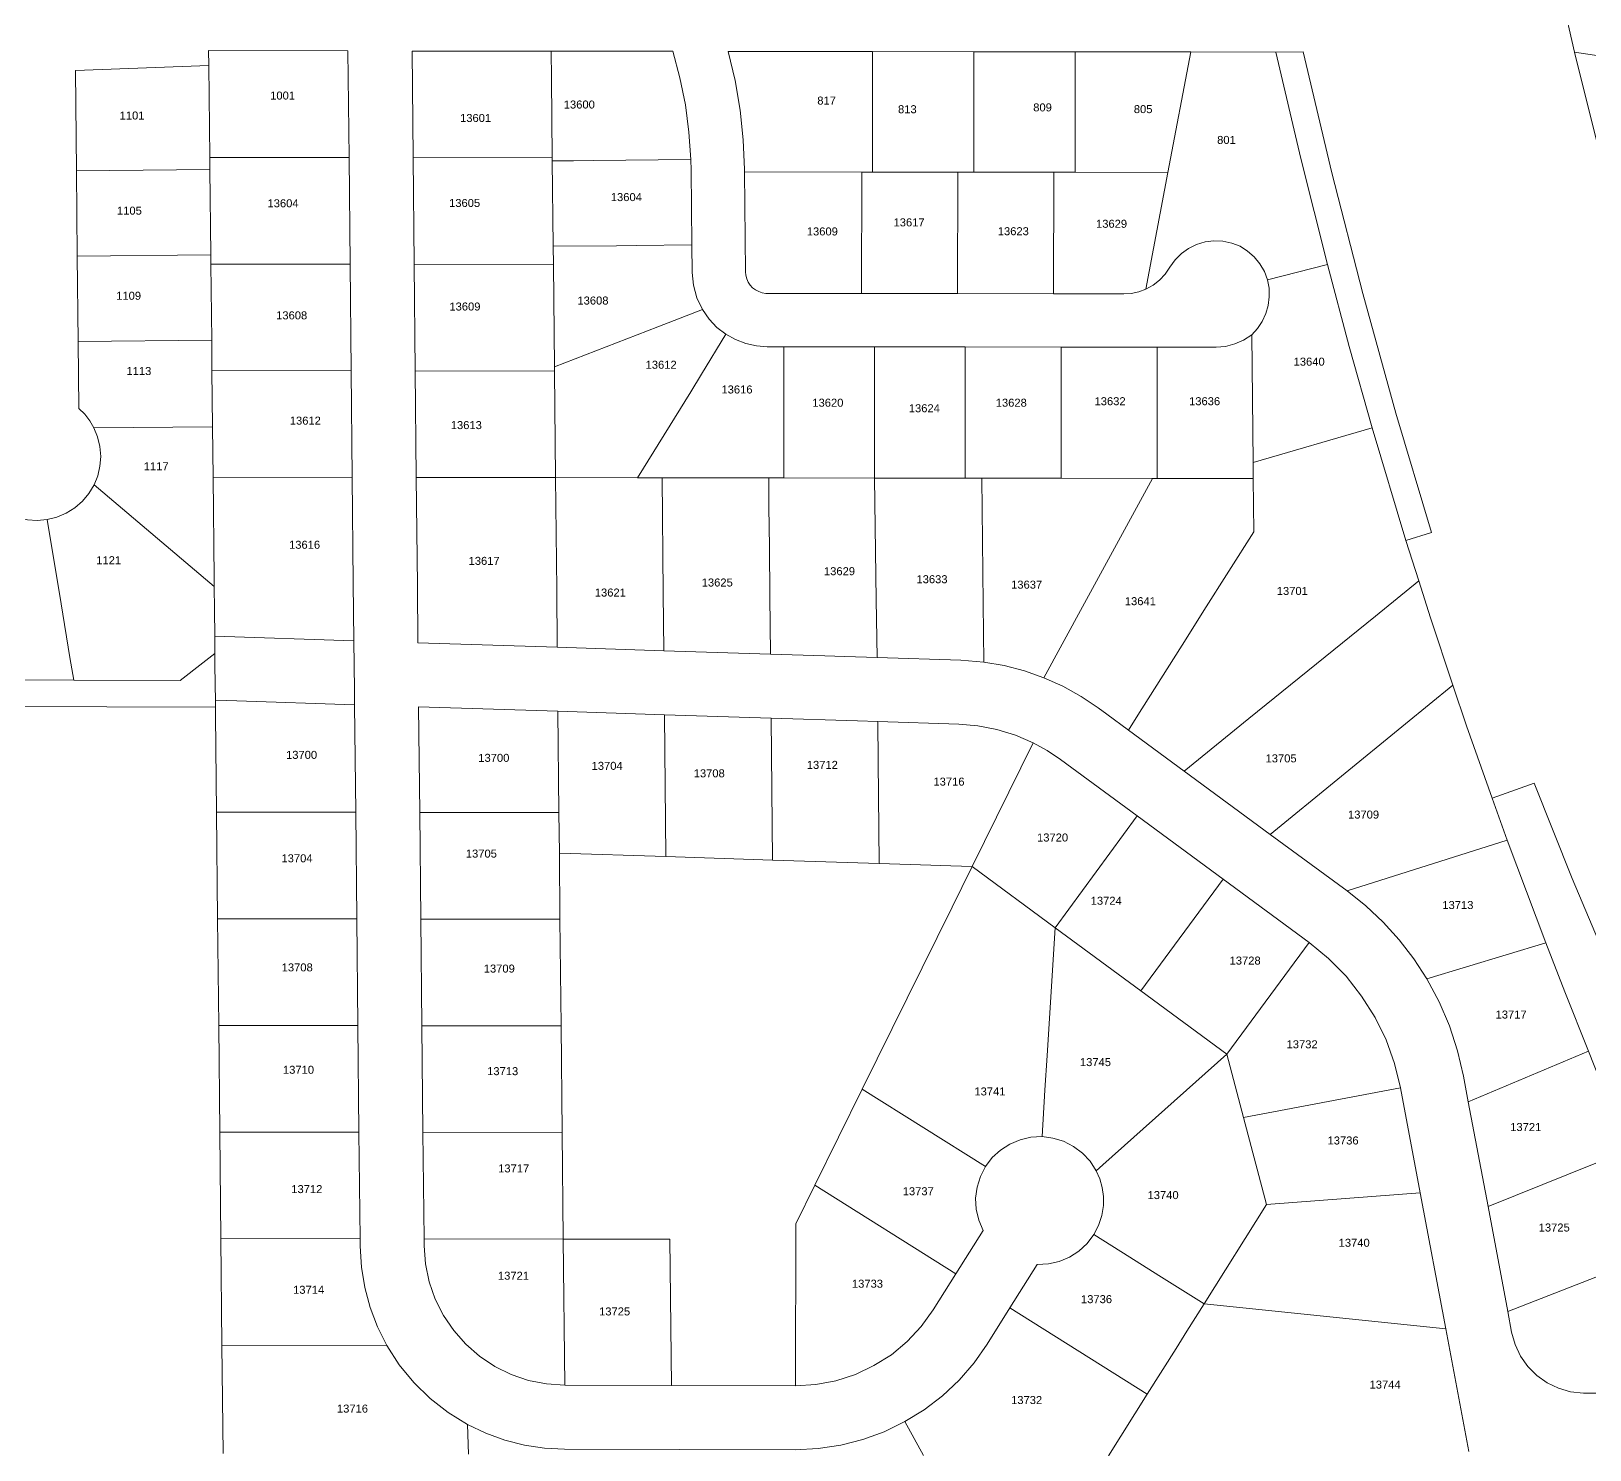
# Model space of a CAD drawing. Header units: feet. Extents: x 865220 to 5618803, y -2240498 to 1935234.
# Drawn here: x 2808143 to 2809603, y 968188 to 969518 of the extents above; entities that cross this region are included whole.
import ezdxf
from ezdxf.enums import TextEntityAlignment as Align

# ---------------------------------------------------------------- set-up
doc = ezdxf.new("R2010")
doc.units = ezdxf.units.FT
doc.header["$LTSCALE"] = 0.015
doc.header["$MEASUREMENT"] = 0
doc.layers.add('Dakota County Addresses', color=7, linetype='Continuous')
doc.layers.add('Dakota County Parcels', color=7, linetype='Continuous')
doc.styles.add('Dimensions 100', font='arial.ttf')

# ---------------------------------------------------------------- blocks, each defined once
blk = doc.blocks.new('ACMAP_ANN_TEMPLATE_Dakota County Addresses')
at = {"layer": 'Dakota County Addresses', "style": 'Dimensions 100'}
blk.add_attdef('DakotaCountyAddress', text='', height=50, dxfattribs=at).set_placement((0, 0), align=Align.CENTER)

msp = doc.modelspace()

# ---------------------------------------------------------------- linework, layer by layer
at = {"layer": 'Dakota County Parcels', "lineweight": 5}
for p, q in [((2809589.1, 969498.6), (2809573, 969569.3)), ((2808309, 969486.2), (2808308.8, 969500)), ((2808308.8, 969500), (2808439.5, 969499.7)), ((2808440.5, 969399.7), (2808439.5, 969499.7)), ((2808500.5, 969399.7), (2808499.5, 969499.6)), ((2808630, 969499.5), (2808743.9, 969499.4)), ((2808795.9, 969499.3), (2808931.2, 969499.1)), ((2808931.1, 969386.1), (2808931.2, 969499.1)), ((2808931.2, 969499.1), (2809026.2, 969499)), ((2809026.1, 969386), (2809026.2, 969499)), ((2809026.2, 969499), (2809121.2, 969498.9)), ((2809121, 969385.9), (2809121.2, 969498.9)), ((2809121.2, 969498.9), (2809229.4, 969498.8)), ((2809208, 969385.8), (2809229.4, 969498.8)), ((2809229.4, 969498.8), (2809309.3, 969498.7)), ((2809309.3, 969498.7), (2809334.9, 969498.9)), ((2809589.1, 969498.6), (2809626.6, 969492.8)), ((2808184, 969481.4), (2808309, 969486.2)), ((2808185, 969387.2), (2808184, 969481.4)), ((2808310, 969399.9), (2808309, 969486.2)), ((2808310, 969399.9), (2808440.5, 969399.7)), ((2808310.1, 969388.5), (2808310, 969399.9)), ((2808441.5, 969299.8), (2808440.5, 969399.7)), ((2808500.5, 969399.7), (2808631, 969399.5)), ((2808501.5, 969299.7), (2808500.5, 969399.7)), ((2808631, 969396.5), (2808631, 969399.5)), ((2808185, 969387.2), (2808310.1, 969388.5)), ((2808185.8, 969307.2), (2808185, 969387.2)), ((2808310.9, 969308.5), (2808310.1, 969388.5)), ((2808631.8, 969316.5), (2808631, 969396.5)), ((2808761.1, 969387.9), (2808760.8, 969397.8)), ((2808761.8, 969317.8), (2808761.1, 969387.9)), ((2808811.1, 969386.3), (2808811.1, 969388.4)), ((2808812, 969292.7), (2808811.1, 969386.3)), ((2808811.1, 969386.3), (2808921.1, 969386.1)), ((2808920.9, 969272.2), (2808921.1, 969386.1)), ((2808921.1, 969386.1), (2808931.1, 969386.1)), ((2808931.1, 969386.1), (2809011.1, 969386)), ((2809010.9, 969272.1), (2809011.1, 969386)), ((2809011.1, 969386), (2809026.1, 969386)), ((2809026.1, 969386), (2809101.1, 969385.9)), ((2809100.9, 969272), (2809101.1, 969385.9)), ((2809101.1, 969385.9), (2809121, 969385.9)), ((2809121, 969385.9), (2809208, 969385.8)), ((2809187.4, 969276.4), (2809208, 969385.8)), ((2808632, 969299.5), (2808631.8, 969316.5)), ((2808762, 969292.1), (2808761.8, 969317.8)), ((2808185.8, 969307.2), (2808310.9, 969308.5)), ((2808186.6, 969227.2), (2808185.8, 969307.2)), ((2808311, 969299.9), (2808310.9, 969308.5)), ((2808311.8, 969228.5), (2808311, 969299.9)), ((2808311, 969299.9), (2808441.5, 969299.8)), ((2808442.5, 969199.8), (2808441.5, 969299.8)), ((2808501.5, 969299.7), (2808632, 969299.5)), ((2808502.5, 969199.7), (2808501.5, 969299.7)), ((2808633, 969203.5), (2808632, 969299.5)), ((2809301.4, 969285), (2809357.5, 969299.4)), ((2808831, 969272.4), (2808920.9, 969272.2)), ((2808920.9, 969272.2), (2809010.9, 969272.1)), ((2809010.9, 969272.1), (2809100.9, 969272)), ((2809100.9, 969272), (2809166.6, 969271.9)), ((2808186.6, 969227.2), (2808311.8, 969228.5)), ((2808187.2, 969164.5), (2808186.6, 969227.2)), ((2808312, 969199.9), (2808311.8, 969228.5)), ((2809287.8, 969113.8), (2809286.6, 969233.5)), ((2808832.5, 969222.3), (2808848.1, 969222.3)), ((2808848, 969099.3), (2808848.1, 969222.3)), ((2808848.1, 969222.3), (2808933.1, 969222.2)), ((2808933, 969099.2), (2808933.1, 969222.2)), ((2808933.1, 969222.2), (2809018.1, 969222.1)), ((2809018, 969099.1), (2809018.1, 969222.1)), ((2809018.1, 969222.1), (2809108.1, 969222)), ((2809108, 969099), (2809108.1, 969222)), ((2809108.1, 969222), (2809198.1, 969221.9)), ((2809198, 969098.9), (2809198.1, 969221.9)), ((2809198.1, 969221.9), (2809253.1, 969221.8)), ((2808312.6, 969147.3), (2808312, 969199.9)), ((2808312, 969199.9), (2808442.5, 969199.8)), ((2808443.5, 969099.8), (2808442.5, 969199.8)), ((2808503.5, 969099.7), (2808502.5, 969199.7)), ((2808502.5, 969199.7), (2808633, 969199.5)), ((2808633, 969199.5), (2808633, 969203.5)), ((2808634, 969099.6), (2808633, 969199.5)), ((2808201.4, 969146.2), (2808312.6, 969147.3)), ((2808313.1, 969099.9), (2808312.6, 969147.3)), ((2809287.8, 969113.8), (2809399.5, 969146.4)), ((2809399.5, 969146.4), (2809431.1, 969040.8)), ((2809288, 969098.8), (2809287.8, 969113.8)), ((2808201.5, 969092.8), (2808314.1, 968997.6)), ((2808313.1, 969099.9), (2808443.5, 969099.8)), ((2808503.5, 969099.7), (2808634, 969099.6)), ((2808634, 969099.6), (2808711, 969099.5)), ((2808711, 969099.5), (2808733.9, 969099.4)), ((2808833.8, 969099.3), (2808848, 969099.3)), ((2808848, 969099.3), (2808933, 969099.2)), ((2808933, 969099.2), (2809018, 969099.1)), ((2809018, 969099.1), (2809033.6, 969099.1)), ((2809033.6, 969099.1), (2809108, 969099)), ((2809108, 969099), (2809193.6, 969098.9)), ((2809193.6, 969098.9), (2809198, 969098.9)), ((2809198, 969098.9), (2809288, 969098.8)), ((2809288.5, 969048.8), (2809288, 969098.8)), ((2809431.1, 969040.8), (2809455, 969048.2)), ((2809431.1, 969040.8), (2809443.1, 969002.7)), ((2808314.6, 968951), (2808445.1, 968946.7)), ((2808314.7, 968934.6), (2808314.6, 968951)), ((2808505.1, 968944.8), (2808635.6, 968940.6)), ((2808635.6, 968940.6), (2808735.6, 968937.3)), ((2808735.6, 968937.3), (2808835.5, 968934.1)), ((2808935.4, 968930.9), (2809013.9, 968928.3)), ((2809035.4, 968926.6), (2809013.9, 968928.3)), ((2808074.8, 968910), (2808182.4, 968909.7)), ((2808182.4, 968909.7), (2808282.3, 968909.5)), ((2808315.2, 968884.3), (2808315.2, 968890.9)), ((2808014.9, 968885.1), (2808315.2, 968884.3)), ((2808446.7, 968785.8), (2808445.7, 968886.7)), ((2808505.7, 968884.8), (2808636.3, 968880.5)), ((2808506.7, 968785.7), (2808505.7, 968884.8)), ((2808636.3, 968880.5), (2808736.2, 968877.3)), ((2808637.2, 968785.5), (2808636.3, 968880.5)), ((2808737.5, 968744.2), (2808736.2, 968877.3)), ((2808736.2, 968877.3), (2808836.1, 968874)), ((2808837.5, 968740.9), (2808836.1, 968874)), ((2808936, 968870.8), (2809012, 968868.4)), ((2809171, 968862.9), (2809223.3, 968824.4)), ((2809024.4, 968734.9), (2809081.7, 968850.9)), ((2809107.3, 968835.4), (2809179.3, 968782.4)), ((2809223.3, 968824.4), (2809303.9, 968765.1)), ((2809511.8, 968799), (2809551.3, 968813.2)), ((2808317.3, 968685.9), (2808316.2, 968785.9)), ((2808316.2, 968785.9), (2808446.7, 968785.8)), ((2808447.7, 968685.8), (2808446.7, 968785.8)), ((2808507.7, 968685.7), (2808506.7, 968785.7)), ((2808506.7, 968785.7), (2808637.2, 968785.5)), ((2808637.6, 968747.4), (2808637.2, 968785.5)), ((2809511.8, 968799), (2809526, 968759.5)), ((2809102.2, 968677.6), (2809179.3, 968782.4)), ((2809179.3, 968782.4), (2809259.8, 968723.1)), ((2809303.9, 968765.1), (2809375.9, 968712.1)), ((2809375.9, 968712.1), (2809526, 968759.5)), ((2809526, 968759.5), (2809562.2, 968663.3)), ((2808638.2, 968685.6), (2808637.6, 968747.4)), ((2808637.6, 968747.4), (2808737.5, 968744.2)), ((2808737.5, 968744.2), (2808837.5, 968740.9)), ((2808837.5, 968740.9), (2808937.4, 968737.7)), ((2809024.4, 968734.9), (2809102.2, 968677.6)), ((2809182.7, 968618.4), (2809259.8, 968723.1)), ((2809259.8, 968723.1), (2809340.3, 968663.8)), ((2808318.3, 968586), (2808317.3, 968685.9)), ((2808317.3, 968685.9), (2808447.7, 968685.8)), ((2808448.8, 968585.8), (2808447.7, 968685.8)), ((2808508.8, 968585.7), (2808507.7, 968685.7)), ((2808507.7, 968685.7), (2808638.2, 968685.6)), ((2808639.3, 968585.6), (2808638.2, 968685.6)), ((2809102.2, 968677.6), (2809182.7, 968618.4)), ((2809263.3, 968559.1), (2809340.3, 968663.8)), ((2809450.7, 968629.6), (2809562.2, 968663.3)), ((2809562.2, 968663.3), (2809580.1, 968617.5)), ((2809182.7, 968618.4), (2809263.3, 968559.1)), ((2809580.1, 968617.5), (2809602.1, 968561.7)), ((2808318.3, 968586), (2808448.8, 968585.8)), ((2808319.3, 968486), (2808318.3, 968586)), ((2808449.8, 968485.8), (2808448.8, 968585.8)), ((2808508.8, 968585.7), (2808639.3, 968585.6)), ((2808509.8, 968485.8), (2808508.8, 968585.7)), ((2808640.3, 968485.6), (2808639.3, 968585.6)), ((2809263.3, 968559.1), (2809278.9, 968499.6)), ((2809489.6, 968514.3), (2809602.1, 968561.7)), ((2809602.1, 968561.7), (2809638.9, 968468.7)), ((2809485.1, 968538.4), (2809489.6, 968514.3)), ((2808877, 968436.1), (2808921.5, 968526.2)), ((2808921.5, 968526.2), (2809037, 968453.6)), ((2809278.9, 968499.6), (2809426.1, 968527.3)), ((2809426.1, 968527.3), (2809444.6, 968429)), ((2809489.6, 968514.3), (2809508.1, 968416.1)), ((2809278.9, 968499.6), (2809300.4, 968418)), ((2808319.3, 968486), (2808449.8, 968485.8)), ((2808320.3, 968386), (2808319.3, 968486)), ((2808450.8, 968385.8), (2808449.8, 968485.8)), ((2808510.8, 968385.8), (2808509.8, 968485.8)), ((2808509.8, 968485.8), (2808640.3, 968485.6)), ((2808641.3, 968385.6), (2808640.3, 968485.6)), ((2809508.1, 968416.1), (2809638.9, 968468.7)), ((2808859.2, 968400), (2808877, 968436.1)), ((2808877, 968436.1), (2809009.2, 968353)), ((2809300.4, 968418), (2809444.6, 968429)), ((2809444.6, 968429), (2809468.6, 968301.3)), ((2809241.9, 968324.8), (2809300.4, 968418)), ((2809508.1, 968416.1), (2809526.5, 968317.8)), ((2808858.8, 968248), (2808859.2, 968400)), ((2809009.2, 968353), (2809034.7, 968393.7)), ((2808320.3, 968386), (2808450.8, 968385.8)), ((2808321.3, 968286), (2808320.3, 968386)), ((2808450.9, 968378.8), (2808450.8, 968385.8)), ((2808510.9, 968379.4), (2808510.8, 968385.8)), ((2808510.8, 968385.8), (2808641.3, 968385.6)), ((2808642.7, 968248.6), (2808641.3, 968385.6)), ((2808641.3, 968385.6), (2808741.3, 968385.4)), ((2808742.7, 968248.3), (2808741.3, 968385.4)), ((2809060, 968321.1), (2809085.5, 968361.7)), ((2809526.5, 968317.8), (2809675.7, 968375.7)), ((2808987.9, 968319.1), (2809009.2, 968353)), ((2809038.7, 968287.2), (2809060, 968321.1)), ((2809060, 968321.1), (2809188.7, 968240.2)), ((2809241.9, 968324.8), (2809468.6, 968301.3)), ((2809526.5, 968317.8), (2809530.2, 968298.2)), ((2809468.6, 968301.3), (2809490.2, 968186.4)), ((2808322.4, 968184.6), (2808321.3, 968286)), ((2808321.3, 968286), (2808475.9, 968285.8)), ((2808642.7, 968248.6), (2808742.7, 968248.3)), ((2808742.7, 968248.3), (2808858.8, 968248)), ((2809152.3, 968182.3), (2809188.7, 968240.2)), ((2809597.4, 968241.1), (2809729, 968240.8)), ((2808552.3, 968183.8), (2808551.6, 968211.8)), ((2808961.5, 968214.4), (2808978.9, 968182.7)), ((2808642.5, 968188.6), (2808858.7, 968188))]:
    msp.add_line(p, q, dxfattribs=at)
for points in [[(2808499.5, 969499.6), (2808598.7, 969499.5), (2808617.2, 969499.5), (2808630, 969499.5)], [(2808631, 969399.5), (2808630.6, 969436.6), (2808630.2, 969473.9), (2808630, 969499.5)], [(2808760.8, 969397.8), (2808759.1, 969423.6), (2808755.7, 969449.1), (2808750.6, 969474.4), (2808743.9, 969499.4)], [(2808811.1, 969388.4), (2808809.9, 969416.4), (2808807, 969444.3), (2808802.3, 969472), (2808795.9, 969499.3)], [(2809309.3, 969498.7), (2809332.6, 969398.8), (2809357.5, 969299.4)], [(2809455, 969048.2), (2809421.8, 969160), (2809390.6, 969272.4), (2809361.7, 969385.4), (2809334.9, 969498.9)], [(2809589.1, 969498.6), (2809621.1, 969370.7), (2809655.3, 969243.5)], [(2808631, 969396.5), (2808650.8, 969396.7), (2808669.3, 969396.9), (2808760.8, 969397.8)], [(2808631.8, 969316.5), (2808691.2, 969317.1), (2808709.6, 969317.3), (2808761.8, 969317.8)], [(2809301.4, 969285), (2809298.5, 969292.9), (2809294.3, 969300.1), (2809289, 969306.6), (2809282.7, 969312.1), (2809275.6, 969316.5), (2809267.8, 969319.6), (2809259.6, 969321.4), (2809251.2, 969321.7), (2809242.9, 969320.7), (2809234.9, 969318.3), (2809227.4, 969314.6), (2809220.6, 969309.7), (2809214.7, 969303.7), (2809209.9, 969296.8)], [(2809187.4, 969276.4), (2809194.2, 969280.2), (2809200.2, 969284.9), (2809205.5, 969290.5), (2809209.9, 969296.8)], [(2809357.5, 969299.4), (2809378, 969222.7), (2809399.5, 969146.4)], [(2808762, 969292.1), (2808763.2, 969280), (2808766.5, 969268.2), (2808771.8, 969257.1)], [(2808812, 969292.7), (2808812.4, 969289.3), (2808813.2, 969286), (2808814.6, 969282.9), (2808816.5, 969280.1), (2808818.8, 969277.6), (2808821.5, 969275.6), (2808824.5, 969274), (2808827.7, 969272.9), (2808831, 969272.4)], [(2809286.6, 969233.5), (2809292, 969239.4), (2809296.4, 969246.1), (2809299.7, 969253.4), (2809302, 969261.1), (2809303, 969269.1), (2809302.8, 969277.1), (2809301.4, 969285)], [(2809166.6, 969271.9), (2809173.7, 969272.4), (2809180.7, 969273.9), (2809187.4, 969276.4)], [(2808633, 969203.5), (2808729.8, 969240.9), (2808745.3, 969246.9), (2808771.8, 969257.1)], [(2808771.8, 969257.1), (2808777.9, 969248.3), (2808785.3, 969240.5), (2808793.8, 969234)], [(2808711, 969099.5), (2808760.7, 969180.2), (2808770.8, 969196.6), (2808793.8, 969234)], [(2808793.8, 969234), (2808802.7, 969229), (2808812.3, 969225.3), (2808822.3, 969223.1), (2808832.5, 969222.3)], [(2809253.1, 969221.8), (2809262.1, 969222.7), (2809270.8, 969225), (2809279, 969228.6), (2809286.6, 969233.5)], [(2808201.4, 969146.2), (2808197.4, 969152.9), (2808192.7, 969159.1), (2808187.2, 969164.5)], [(2808201.5, 969092.8), (2808204.9, 969101.4), (2808207, 969110.3), (2808207.7, 969119.5), (2808206.9, 969128.7), (2808204.8, 969137.7), (2808201.4, 969146.2)], [(2808157.5, 969060.2), (2808166.7, 969062.5), (2808175.4, 969066.2), (2808183.4, 969071.2), (2808190.5, 969077.4), (2808196.6, 969084.7), (2808201.5, 969092.8)], [(2808314.1, 968997.6), (2808314, 969005), (2808313.1, 969099.9)], [(2808445.1, 968946.7), (2808444.5, 969000.8), (2808443.5, 969099.8)], [(2808505.1, 968944.8), (2808504.6, 968998.8), (2808503.5, 969099.7)], [(2808634, 969099.6), (2808635.1, 968994.6), (2808635.6, 968940.6)], [(2808733.9, 969099.4), (2808801.6, 969099.3), (2808820.2, 969099.3), (2808833.8, 969099.3)], [(2808735.6, 968937.3), (2808735, 968991.4), (2808733.9, 969099.4)], [(2808835.5, 968934.1), (2808835, 968988.1), (2808834.5, 969034.6), (2808834.1, 969071.8), (2808833.8, 969099.3)], [(2808935.4, 968930.9), (2808934.7, 968984.9), (2808933, 969099.2)], [(2809035.4, 968926.6), (2809034.8, 968981.7), (2809033.6, 969099.1)], [(2809091.8, 968912), (2809128.1, 968978.6), (2809193.6, 969098.9)], [(2808121.5, 969065.4), (2808130.1, 969062.1), (2808139.1, 969060), (2808148.3, 969059.4), (2808157.5, 969060.2)], [(2808157.5, 969060.2), (2808170.5, 968981.4), (2808178.9, 968931), (2808182.4, 968909.7)], [(2809171, 968862.9), (2809179.9, 968876.9), (2809225, 968948.3), (2809241.8, 968975), (2809288.5, 969048.8)], [(2808314.6, 968951), (2808314.3, 968975.5), (2808314.1, 968997.6)], [(2809223.3, 968824.4), (2809283.9, 968873.6), (2809402.5, 968969.8), (2809443.1, 969002.7)], [(2809443.1, 969002.7), (2809454.2, 968968.1), (2809475, 968905)], [(2808445.7, 968886.7), (2808445.6, 968900.7), (2808445.1, 968946.7)], [(2808282.3, 968909.5), (2808303.5, 968925.9), (2808314.7, 968934.6)], [(2808315.2, 968890.9), (2808315, 968904.9), (2808314.8, 968925.4), (2808314.7, 968934.6)], [(2808835.5, 968934.1), (2808886.3, 968932.4), (2808905.1, 968931.8), (2808935.4, 968930.9)], [(2809091.8, 968912), (2809073.5, 968918.5), (2809054.6, 968923.3), (2809035.4, 968926.6)], [(2809142.8, 968883.7), (2809126.7, 968894.5), (2809109.6, 968904), (2809091.8, 968912)], [(2809303.9, 968765.1), (2809430.7, 968868.8), (2809475, 968905)], [(2809475, 968905), (2809487.9, 968866.9), (2809511.8, 968799)], [(2808315.2, 968890.9), (2808335.4, 968890.3), (2808445.7, 968886.7)], [(2808316.2, 968785.9), (2808315.3, 968876.8), (2808315.2, 968884.3)], [(2808836.1, 968874), (2808917.2, 968871.4), (2808936, 968870.8)], [(2809142.8, 968883.7), (2809150.7, 968877.9), (2809171, 968862.9)], [(2808937.4, 968737.7), (2808936.4, 968833.6), (2808936, 968870.8)], [(2809081.7, 968850.9), (2809065.1, 968858), (2809047.8, 968863.3), (2809030, 968866.8), (2809012, 968868.4)], [(2809107.3, 968835.4), (2809094.8, 968843.7), (2809081.7, 968850.9)], [(2809551.3, 968813.2), (2809587, 968723.8), (2809624.3, 968635)], [(2808921.5, 968526.2), (2809005.7, 968696.9), (2809014.8, 968715.4), (2809024.4, 968734.9)], [(2808937.4, 968737.7), (2808985.9, 968736.1), (2809004.7, 968735.5), (2809024.4, 968734.9)], [(2809450.7, 968629.6), (2809438.4, 968648.4), (2809424.8, 968666.1), (2809409.7, 968682.8), (2809393.4, 968698.1), (2809375.9, 968712.1)], [(2809090, 968481.7), (2809092.7, 968525.3), (2809094.8, 968557.8), (2809102.2, 968677.6)], [(2809426.1, 968527.3), (2809420.5, 968550.2), (2809412.5, 968572.4), (2809402.2, 968593.5), (2809389.6, 968613.5), (2809375, 968632), (2809358.5, 968648.8), (2809340.3, 968663.8)], [(2809485.1, 968538.4), (2809479.5, 968562.2), (2809471.9, 968585.5), (2809462.2, 968608), (2809450.7, 968629.6)], [(2809140.8, 968449.7), (2809146.9, 968455.1), (2809263.3, 968559.1)], [(2809090, 968481.7), (2809079.6, 968481.1), (2809069.4, 968478.8), (2809059.8, 968474.7), (2809051, 968469.1), (2809043.3, 968462), (2809037, 968453.6)], [(2809140.8, 968449.7), (2809135.1, 968458.5), (2809127.9, 968466.2), (2809119.5, 968472.5), (2809110.3, 968477.3), (2809100.3, 968480.3), (2809090, 968481.7)], [(2809037, 968453.6), (2809032.2, 968444.3), (2809029.1, 968434.3), (2809027.8, 968424), (2809028.3, 968413.5), (2809030.7, 968403.3), (2809034.7, 968393.7)], [(2809138.6, 968389.8), (2809143.1, 968398.4), (2809146.1, 968407.6), (2809147.6, 968417.2), (2809147.6, 968425.6), (2809146.5, 968433.9), (2809144.2, 968442), (2809140.8, 968449.7)], [(2808450.9, 968378.8), (2808452.1, 968359.4), (2808455.2, 968340.2), (2808460.3, 968321.4), (2808467.2, 968303.2), (2808475.9, 968285.8)], [(2808510.9, 968379.4), (2808512.1, 968362.3), (2808515.6, 968345.5), (2808521.3, 968329.3), (2808529, 968314), (2808538.6, 968299.8), (2808549.9, 968287), (2808562.8, 968275.7), (2808577.1, 968266.2), (2808592.5, 968258.6), (2808608.7, 968253.1), (2808625.6, 968249.8), (2808642.7, 968248.6)], [(2809085.5, 968361.7), (2809096, 968362.3), (2809106.2, 968364.6), (2809115.8, 968368.7), (2809124.6, 968374.3), (2809132.3, 968381.4), (2809138.6, 968389.8)], [(2809138.6, 968389.8), (2809172.2, 968368.6), (2809199.4, 968351.6), (2809241.9, 968324.8)], [(2808858.8, 968248), (2808878, 968249.2), (2808896.9, 968252.8), (2808915.2, 968258.7), (2808932.5, 968266.9), (2808948.8, 968277.2), (2808963.5, 968289.5), (2808976.7, 968303.6), (2808987.9, 968319.1)], [(2809188.7, 968240.2), (2809215.6, 968283.1), (2809225.9, 968299.3), (2809241.9, 968324.8)], [(2809530.2, 968298.2), (2809533.4, 968286.7), (2809538.5, 968275.9), (2809545.3, 968266.2), (2809553.7, 968257.8), (2809563.4, 968250.9), (2809574.1, 968245.7), (2809585.5, 968242.4), (2809597.4, 968241.1)], [(2808475.9, 968285.8), (2808487.6, 968267.8), (2808501.1, 968251.2), (2808516.4, 968236.2), (2808533.3, 968223), (2808551.6, 968211.8)], [(2808961.5, 968214.4), (2808979.7, 968225.6), (2808996.7, 968238.7), (2809012.3, 968253.4), (2809026.4, 968269.7), (2809038.7, 968287.2)], [(2808551.6, 968211.8), (2808568.7, 968203.6), (2808586.5, 968197.1), (2808604.9, 968192.4), (2808623.6, 968189.6), (2808642.5, 968188.6)], [(2808858.7, 968188), (2808880.1, 968189.1), (2808901.3, 968192.3), (2808922.1, 968197.6), (2808942.2, 968205), (2808961.5, 968214.4)]]:
    msp.add_lwpolyline(points, dxfattribs=at)

# ---------------------------------------------------------------- block references
at = {"layer": 'Dakota County Addresses', "lineweight": 5, "xscale": 0.15, "yscale": 0.15, "zscale": 0.15}
for p, values in [((2808378.2, 969454.1), {'DakotaCountyAddress': '1001'}), ((2808237.1, 969435.4), {'DakotaCountyAddress': '1101'}), ((2808656.3, 969445.7), {'DakotaCountyAddress': '13600'}), ((2808888.1, 969449.4), {'DakotaCountyAddress': '817'}), ((2808963.8, 969441.3), {'DakotaCountyAddress': '813'}), ((2809090.5, 969443), {'DakotaCountyAddress': '809'}), ((2809184.8, 969441.4), {'DakotaCountyAddress': '805'}), ((2808559.1, 969433.1), {'DakotaCountyAddress': '13601'}), ((2809262.9, 969412.5), {'DakotaCountyAddress': '801'}), ((2808378.6, 969353.1), {'DakotaCountyAddress': '13604'}), ((2808548.8, 969353.4), {'DakotaCountyAddress': '13605'}), ((2808700.4, 969358.9), {'DakotaCountyAddress': '13604'}), ((2808234.6, 969346.2), {'DakotaCountyAddress': '1105'}), ((2808965.4, 969335.2), {'DakotaCountyAddress': '13617'}), ((2809155.2, 969333.9), {'DakotaCountyAddress': '13629'}), ((2808884.1, 969326.7), {'DakotaCountyAddress': '13609'}), ((2809063.1, 969326.9), {'DakotaCountyAddress': '13623'}), ((2808233.9, 969266.4), {'DakotaCountyAddress': '1109'}), ((2808669.1, 969261.9), {'DakotaCountyAddress': '13608'}), ((2808386.7, 969248), {'DakotaCountyAddress': '13608'}), ((2808549.1, 969256.3), {'DakotaCountyAddress': '13609'}), ((2808733, 969201.7), {'DakotaCountyAddress': '13612'}), ((2809340.4, 969204.6), {'DakotaCountyAddress': '13640'}), ((2808243.5, 969195.8), {'DakotaCountyAddress': '1113'}), ((2808804.1, 969178.5), {'DakotaCountyAddress': '13616'}), ((2808889.3, 969166.1), {'DakotaCountyAddress': '13620'}), ((2808979.7, 969160.9), {'DakotaCountyAddress': '13624'}), ((2809061.2, 969166.1), {'DakotaCountyAddress': '13628'}), ((2809153.8, 969167.5), {'DakotaCountyAddress': '13632'}), ((2809242.4, 969167.5), {'DakotaCountyAddress': '13636'}), ((2808399.5, 969149.3), {'DakotaCountyAddress': '13612'}), ((2808550.4, 969145.1), {'DakotaCountyAddress': '13613'}), ((2808259.7, 969106.5), {'DakotaCountyAddress': '1117'}), ((2808398.8, 969032.9), {'DakotaCountyAddress': '13616'}), ((2808215.2, 969018.4), {'DakotaCountyAddress': '1121'}), ((2808567.1, 969017.8), {'DakotaCountyAddress': '13617'}), ((2808785.6, 968997.5), {'DakotaCountyAddress': '13625'}), ((2808900.2, 969008.1), {'DakotaCountyAddress': '13629'}), ((2808986.9, 969000.6), {'DakotaCountyAddress': '13633'}), ((2808685.4, 968988.1), {'DakotaCountyAddress': '13621'}), ((2809075.6, 968995.5), {'DakotaCountyAddress': '13637'}), ((2809324.6, 968989.6), {'DakotaCountyAddress': '13701'}), ((2809182.2, 968980), {'DakotaCountyAddress': '13641'}), ((2808396, 968835.9), {'DakotaCountyAddress': '13700'}), ((2808576.2, 968833.1), {'DakotaCountyAddress': '13700'}), ((2808682.4, 968825.6), {'DakotaCountyAddress': '13704'}), ((2808884.1, 968826.5), {'DakotaCountyAddress': '13712'}), ((2809314.1, 968832.6), {'DakotaCountyAddress': '13705'}), ((2808778.1, 968818.6), {'DakotaCountyAddress': '13708'}), ((2809002.8, 968810.8), {'DakotaCountyAddress': '13716'}), ((2809391.4, 968779.9), {'DakotaCountyAddress': '13709'}), ((2809099.9, 968758.4), {'DakotaCountyAddress': '13720'}), ((2808391.7, 968738.9), {'DakotaCountyAddress': '13704'}), ((2808564.5, 968743.3), {'DakotaCountyAddress': '13705'}), ((2809150.2, 968699.1), {'DakotaCountyAddress': '13724'}), ((2809479.8, 968695.1), {'DakotaCountyAddress': '13713'}), ((2808391.9, 968636.6), {'DakotaCountyAddress': '13708'}), ((2808581.3, 968635.5), {'DakotaCountyAddress': '13709'}), ((2809280.4, 968643), {'DakotaCountyAddress': '13728'}), ((2809529.7, 968592.4), {'DakotaCountyAddress': '13717'}), ((2809333.8, 968564.5), {'DakotaCountyAddress': '13732'}), ((2809140.1, 968547.8), {'DakotaCountyAddress': '13745'}), ((2808393.1, 968540.6), {'DakotaCountyAddress': '13710'}), ((2808584.5, 968539.3), {'DakotaCountyAddress': '13713'}), ((2809041.2, 968520.3), {'DakotaCountyAddress': '13741'}), ((2809543.4, 968486.9), {'DakotaCountyAddress': '13721'}), ((2809372.2, 968474.3), {'DakotaCountyAddress': '13736'}), ((2808594.8, 968448.1), {'DakotaCountyAddress': '13717'}), ((2808400.9, 968428.7), {'DakotaCountyAddress': '13712'}), ((2808974, 968426.7), {'DakotaCountyAddress': '13737'}), ((2809203.5, 968423.1), {'DakotaCountyAddress': '13740'}), ((2809570.1, 968392.7), {'DakotaCountyAddress': '13725'}), ((2809382.6, 968378.4), {'DakotaCountyAddress': '13740'}), ((2808594.6, 968347.5), {'DakotaCountyAddress': '13721'}), ((2808926.4, 968340), {'DakotaCountyAddress': '13733'}), ((2808402.6, 968334.3), {'DakotaCountyAddress': '13714'}), ((2809141.1, 968325.5), {'DakotaCountyAddress': '13736'}), ((2808689.4, 968314), {'DakotaCountyAddress': '13725'}), ((2809411.6, 968245.4), {'DakotaCountyAddress': '13744'}), ((2808443.7, 968222.9), {'DakotaCountyAddress': '13716'}), ((2809075.6, 968230.9), {'DakotaCountyAddress': '13732'})]:
    msp.add_blockref('ACMAP_ANN_TEMPLATE_Dakota County Addresses', p, dxfattribs=at).add_auto_attribs(values)

doc.saveas('drawing.dxf')
